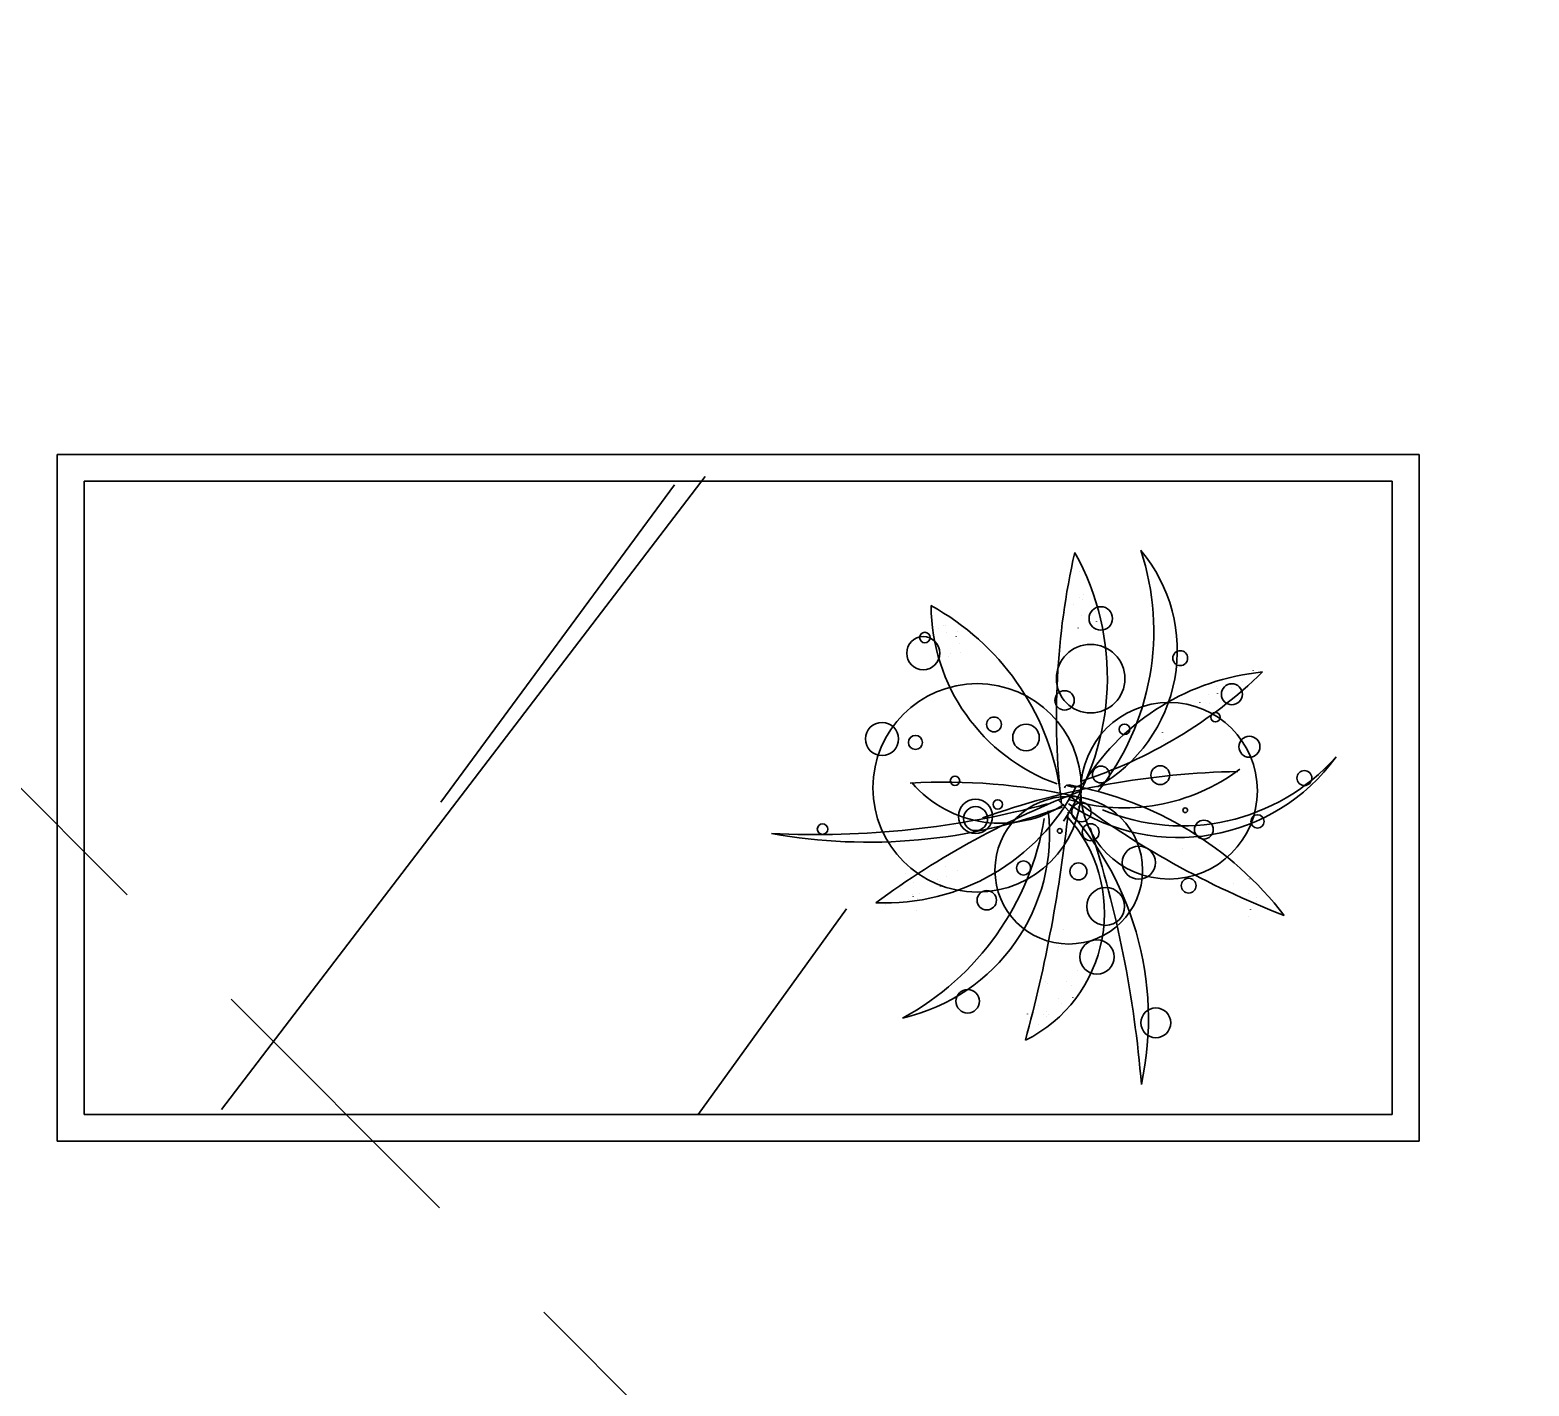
# Model space of a CAD drawing. Header units: millimetres. Extents: x -234375 to -184638, y -91483 to -70216.
# Drawn here: x -191841 to -190764, y -85280 to -84307 of the extents above; entities that cross this region are included whole.
import ezdxf

# ---------------------------------------------------------------- set-up
doc = ezdxf.new("R2010")
doc.units = ezdxf.units.MM
doc.header["$MEASUREMENT"] = 0
doc.linetypes.add('Hidden', pattern=[317.5, 211.666667, -105.833333])
for name, color, linetype, lineweight in [('New_0_Pen_No__7', 7, 'Continuous', 35), ('New_Drawing & Figure_Pen_No__7', 7, 'Continuous', 35), ('New_Shell - Roof_Pen_No__1', 7, 'Continuous', 13)]:
    doc.layers.add(name, color=color, linetype=linetype, lineweight=lineweight)
doc.layers.add('New_0_Pen_No__8', color=14, linetype='Continuous', lineweight=35, true_color=0xa80f02)
doc.layers.add('New_Drawing & Figure_Pen_No__8', color=14, linetype='Continuous', lineweight=35, true_color=0xa80f02)
doc.layers.add('New_Shell - Roof', color=7, linetype='Continuous')

# ---------------------------------------------------------------- blocks, each defined once
blk = doc.blocks.new('Roof_1', base_point=(-201339, -70721))
at = {"layer": 'New_Shell - Roof_Pen_No__1', "color": 7, "linetype": 'Hidden', "lineweight": 13, "flags": 128}
blk.add_lwpolyline([(-186609.9, -90094), (-192594.7, -84103)], dxfattribs=at)

msp = doc.modelspace()

# ---------------------------------------------------------------- linework, layer by layer
at = {"layer": 'New_0_Pen_No__7', "color": 7, "linetype": 'Continuous', "lineweight": 35}
for p, q in [((-190843.2, -84611.6), (-191821, -84611.6)), ((-191821, -84611.6), (-191821, -85104.5)), ((-190843.2, -85104.5), (-190843.2, -84611.6)), ((-191821, -85104.5), (-190843.2, -85104.5))]:
    msp.add_line(p, q, dxfattribs=at)
at = {"layer": 'New_0_Pen_No__8', "color": 14, "linetype": 'Continuous', "lineweight": 35, "true_color": 0xa80f02}
for p, q in [((-190843.2, -84611.6), (-191821, -84611.6)), ((-190843.2, -84611.6), (-191821, -84611.6)), ((-190843.2, -84611.6), (-191821, -84611.6)), ((-190843.2, -84611.6), (-191821, -84611.6)), ((-190843.2, -84611.6), (-191821, -84611.6)), ((-191821, -84611.6), (-191821, -85104.5)), ((-191821, -84611.6), (-191821, -85104.5)), ((-191821, -84611.6), (-191821, -85104.5)), ((-191821, -84611.6), (-191821, -85104.5)), ((-191821, -84611.6), (-191821, -85104.5)), ((-190843.2, -85104.5), (-190843.2, -84611.6)), ((-190843.2, -85104.5), (-190843.2, -84611.6)), ((-190843.2, -85104.5), (-190843.2, -84611.6)), ((-190843.2, -85104.5), (-190843.2, -84611.6)), ((-190843.2, -85104.5), (-190843.2, -84611.6)), ((-190862.4, -84630.8), (-191801.7, -84630.8)), ((-190862.4, -84630.8), (-191801.7, -84630.8)), ((-190862.4, -84630.8), (-191801.7, -84630.8)), ((-191801.7, -84630.8), (-191801.7, -85085.3)), ((-191801.7, -84630.8), (-191801.7, -85085.3)), ((-191801.7, -84630.8), (-191801.7, -85085.3)), ((-191703, -85081.8), (-191355.8, -84627.5)), ((-191703, -85081.8), (-191355.8, -84627.5)), ((-191703, -85081.8), (-191355.8, -84627.5)), ((-190862.4, -85085.3), (-190862.4, -84630.8)), ((-190862.4, -85085.3), (-190862.4, -84630.8)), ((-190862.4, -85085.3), (-190862.4, -84630.8)), ((-191545.6, -84861.2), (-191377.9, -84633.3)), ((-191545.6, -84861.2), (-191377.9, -84633.3)), ((-191545.6, -84861.2), (-191377.9, -84633.3)), ((-191087.3, -84695.3), (-191087.3, -84695.3)), ((-191087.3, -84695.3), (-191087.3, -84695.3)), ((-191087.3, -84695.3), (-191087.3, -84695.3)), ((-191087, -84714), (-191087, -84713.9)), ((-191087, -84714), (-191087, -84713.9)), ((-191087, -84714), (-191087, -84713.9)), ((-191085.1, -84715.5), (-191085.1, -84715.4)), ((-191085.1, -84715.5), (-191085.1, -84715.4)), ((-191085.1, -84715.5), (-191085.1, -84715.4)), ((-191083.8, -84711.9), (-191083.8, -84711.9)), ((-191083.8, -84711.9), (-191083.8, -84711.9)), ((-191083.8, -84711.9), (-191083.8, -84711.9)), ((-191097.6, -84725.3), (-191097.6, -84725.3)), ((-191097.6, -84725.3), (-191097.6, -84725.3)), ((-191097.6, -84725.3), (-191097.6, -84725.3)), ((-191091.4, -84719.6), (-191091.4, -84719.5)), ((-191091.4, -84719.6), (-191091.4, -84719.5)), ((-191091.4, -84719.6), (-191091.4, -84719.5)), ((-191085.5, -84727.4), (-191085.5, -84727.4)), ((-191085.5, -84727.4), (-191085.5, -84727.4)), ((-191085.5, -84727.4), (-191085.5, -84727.4)), ((-191075.6, -84724.6), (-191075.6, -84724.6)), ((-191075.6, -84724.6), (-191075.6, -84724.6)), ((-191075.6, -84724.6), (-191075.6, -84724.6)), ((-191188.1, -84736.7), (-191188.1, -84736.7)), ((-191188.1, -84736.7), (-191188.1, -84736.7)), ((-191188.1, -84736.7), (-191188.1, -84736.7)), ((-191184.9, -84734.7), (-191184.9, -84734.6)), ((-191184.9, -84734.7), (-191184.9, -84734.6)), ((-191184.9, -84734.7), (-191184.9, -84734.6)), ((-191183.2, -84734.5), (-191183.2, -84734.5)), ((-191183.2, -84734.5), (-191183.2, -84734.5)), ((-191183.2, -84734.5), (-191183.2, -84734.5)), ((-191182.7, -84739.6), (-191182.7, -84739.5)), ((-191182.7, -84739.6), (-191182.7, -84739.5)), ((-191182.7, -84739.6), (-191182.7, -84739.5)), ((-191174.3, -84738.6), (-191174.3, -84738.6)), ((-191174.3, -84738.6), (-191174.3, -84738.6)), ((-191174.3, -84738.6), (-191174.3, -84738.6)), ((-191088, -84736.2), (-191088, -84736.1)), ((-191088, -84736.2), (-191088, -84736.1)), ((-191088, -84736.2), (-191088, -84736.1)), ((-191074.9, -84731.4), (-191074.9, -84731.3)), ((-191074.9, -84731.4), (-191074.9, -84731.3)), ((-191074.9, -84731.4), (-191074.9, -84731.3)), ((-191175.6, -84742.2), (-191175.6, -84742.1)), ((-191175.6, -84742.2), (-191175.6, -84742.1)), ((-191175.6, -84742.2), (-191175.6, -84742.1)), ((-191173.4, -84747), (-191173.4, -84747)), ((-191173.4, -84747), (-191173.4, -84747)), ((-191173.4, -84747), (-191173.4, -84747)), ((-191180.9, -84756.3), (-191180.9, -84756.3)), ((-191180.9, -84756.3), (-191180.9, -84756.3)), ((-191180.9, -84756.3), (-191180.9, -84756.3)), ((-191179.4, -84754.5), (-191179.4, -84754.4)), ((-191179.4, -84754.5), (-191179.4, -84754.4)), ((-191179.4, -84754.5), (-191179.4, -84754.4)), ((-191172.7, -84753.7), (-191172.7, -84753.7)), ((-191172.7, -84753.7), (-191172.7, -84753.7)), ((-191172.7, -84753.7), (-191172.7, -84753.7)), ((-191144.7, -84760.9), (-191144.7, -84760.9)), ((-191144.7, -84760.9), (-191144.7, -84760.9)), ((-191144.7, -84760.9), (-191144.7, -84760.9)), ((-191094.2, -84757.2), (-191094.2, -84757.1)), ((-191094.2, -84757.2), (-191094.2, -84757.1)), ((-191094.2, -84757.2), (-191094.2, -84757.1)), ((-190962.4, -84766.8), (-190962.4, -84766.7)), ((-190962.4, -84766.8), (-190962.4, -84766.7)), ((-190962.4, -84766.8), (-190962.4, -84766.7)), ((-191138.1, -84775.5), (-191138.1, -84775.4)), ((-191138.1, -84775.5), (-191138.1, -84775.4)), ((-191138.1, -84775.5), (-191138.1, -84775.4)), ((-190988.4, -84778), (-190988.4, -84778)), ((-190988.4, -84778), (-190988.4, -84778)), ((-190988.4, -84778), (-190988.4, -84778)), ((-190988.2, -84779.7), (-190988.2, -84779.7)), ((-190988.2, -84779.7), (-190988.2, -84779.7)), ((-190988.2, -84779.7), (-190988.2, -84779.7)), ((-190987.8, -84783.1), (-190987.8, -84783)), ((-190987.8, -84783.1), (-190987.8, -84783)), ((-190987.8, -84783.1), (-190987.8, -84783)), ((-190978.3, -84777), (-190978.3, -84776.9)), ((-190978.3, -84777), (-190978.3, -84776.9)), ((-190978.3, -84777), (-190978.3, -84776.9)), ((-190978.1, -84778.6), (-190978.1, -84778.6)), ((-190978.1, -84778.6), (-190978.1, -84778.6)), ((-190978.1, -84778.6), (-190978.1, -84778.6)), ((-190970.1, -84774.4), (-190970.1, -84774.3)), ((-190970.1, -84774.4), (-190970.1, -84774.3)), ((-190970.1, -84774.4), (-190970.1, -84774.3)), ((-191000.7, -84789.6), (-191000.7, -84789.5)), ((-191000.7, -84789.6), (-191000.7, -84789.5)), ((-191000.7, -84789.6), (-191000.7, -84789.5)), ((-190994.5, -84783.8), (-190994.5, -84783.8)), ((-190994.5, -84783.8), (-190994.5, -84783.8)), ((-190994.5, -84783.8), (-190994.5, -84783.8)), ((-190993.8, -84790.5), (-190993.8, -84790.5)), ((-190993.8, -84790.5), (-190993.8, -84790.5)), ((-190993.8, -84790.5), (-190993.8, -84790.5)), ((-191031.2, -84806.4), (-191031.2, -84806.4)), ((-191031.2, -84806.4), (-191031.2, -84806.4)), ((-191031.2, -84806.4), (-191031.2, -84806.4)), ((-191027.3, -84811.1), (-191027.3, -84811)), ((-191027.3, -84811.1), (-191027.3, -84811)), ((-191027.3, -84811.1), (-191027.3, -84811)), ((-191026.7, -84816.1), (-191026.7, -84816.1)), ((-191026.7, -84816.1), (-191026.7, -84816.1)), ((-191026.7, -84816.1), (-191026.7, -84816.1)), ((-191053.6, -84834.3), (-191053.6, -84834.2)), ((-191053.6, -84834.3), (-191053.6, -84834.2)), ((-191053.6, -84834.3), (-191053.6, -84834.2)), ((-190960.1, -84866.7), (-190960.1, -84866.6)), ((-190960.1, -84866.7), (-190960.1, -84866.6)), ((-190960.1, -84866.7), (-190960.1, -84866.6)), ((-191157.1, -84882.7), (-191157.1, -84882.7)), ((-191157.1, -84882.7), (-191157.1, -84882.7)), ((-191157.1, -84882.7), (-191157.1, -84882.7)), ((-191013.2, -84894.4), (-191013.2, -84894.4)), ((-191013.2, -84894.4), (-191013.2, -84894.4)), ((-191013.2, -84894.4), (-191013.2, -84894.4)), ((-190986.3, -84891.5), (-190986.3, -84891.5)), ((-190986.3, -84891.5), (-190986.3, -84891.5)), ((-190986.3, -84891.5), (-190986.3, -84891.5)), ((-191211.7, -84912.4), (-191211.7, -84912.3)), ((-191211.7, -84912.4), (-191211.7, -84912.3)), ((-191211.7, -84912.4), (-191211.7, -84912.3)), ((-191183.3, -84907.6), (-191183.3, -84907.6)), ((-191183.3, -84907.6), (-191183.3, -84907.6)), ((-191183.3, -84907.6), (-191183.3, -84907.6)), ((-191174.6, -84910.1), (-191174.6, -84910)), ((-191174.6, -84910.1), (-191174.6, -84910)), ((-191174.6, -84910.1), (-191174.6, -84910)), ((-191215.6, -84923), (-191215.6, -84922.9)), ((-191215.6, -84923), (-191215.6, -84922.9)), ((-191215.6, -84923), (-191215.6, -84922.9)), ((-191205.9, -84918.5), (-191205.9, -84918.5)), ((-191205.9, -84918.5), (-191205.9, -84918.5)), ((-191205.9, -84918.5), (-191205.9, -84918.5)), ((-191189.1, -84916.7), (-191189.1, -84916.7)), ((-191189.1, -84916.7), (-191189.1, -84916.7)), ((-191189.1, -84916.7), (-191189.1, -84916.7)), ((-191187.3, -84918.2), (-191187.3, -84918.2)), ((-191187.3, -84918.2), (-191187.3, -84918.2)), ((-191187.3, -84918.2), (-191187.3, -84918.2)), ((-191186.9, -84921.6), (-191186.9, -84921.5)), ((-191186.9, -84921.6), (-191186.9, -84921.5)), ((-191186.9, -84921.6), (-191186.9, -84921.5)), ((-191182.6, -84914.3), (-191182.6, -84914.3)), ((-191182.6, -84914.3), (-191182.6, -84914.3)), ((-191182.6, -84914.3), (-191182.6, -84914.3)), ((-190976.6, -84919.3), (-190976.6, -84919.3)), ((-190976.6, -84919.3), (-190976.6, -84919.3)), ((-190976.6, -84919.3), (-190976.6, -84919.3)), ((-190965, -84916.4), (-190965, -84916.3)), ((-190965, -84916.4), (-190965, -84916.3)), ((-190965, -84916.4), (-190965, -84916.3)), ((-191212.9, -84932.9), (-191212.9, -84932.8)), ((-191212.9, -84932.9), (-191212.9, -84932.8)), ((-191212.9, -84932.9), (-191212.9, -84932.8)), ((-191209.7, -84930.8), (-191209.7, -84930.8)), ((-191209.7, -84930.8), (-191209.7, -84930.8)), ((-191209.7, -84930.8), (-191209.7, -84930.8)), ((-191206.7, -84927.1), (-191206.7, -84927.1)), ((-191206.7, -84927.1), (-191206.7, -84927.1)), ((-191206.7, -84927.1), (-191206.7, -84927.1)), ((-191206.5, -84928.8), (-191206.5, -84928.7)), ((-191206.5, -84928.8), (-191206.5, -84928.7)), ((-191206.5, -84928.8), (-191206.5, -84928.7)), ((-191203, -84930.1), (-191203, -84930.1)), ((-191203, -84930.1), (-191203, -84930.1)), ((-191203, -84930.1), (-191203, -84930.1)), ((-191201.6, -84926.6), (-191201.6, -84926.5)), ((-191201.6, -84926.6), (-191201.6, -84926.5)), ((-191201.6, -84926.6), (-191201.6, -84926.5)), ((-191162, -84932.5), (-191162, -84932.4)), ((-191162, -84932.5), (-191162, -84932.4)), ((-191162, -84932.5), (-191162, -84932.4)), ((-190965.6, -84926.6), (-190965.6, -84926.6)), ((-190965.6, -84926.6), (-190965.6, -84926.6)), ((-190965.6, -84926.6), (-190965.6, -84926.6)), ((-190960.2, -84929.4), (-190960.2, -84929.4)), ((-190960.2, -84929.4), (-190960.2, -84929.4)), ((-190960.2, -84929.4), (-190960.2, -84929.4)), ((-190959.8, -84932.8), (-190959.8, -84932.7)), ((-190959.8, -84932.8), (-190959.8, -84932.7)), ((-190959.8, -84932.8), (-190959.8, -84932.7)), ((-191360.8, -85085.3), (-191254.3, -84937.7)), ((-191360.8, -85085.3), (-191254.3, -84937.7)), ((-191360.8, -85085.3), (-191254.3, -84937.7)), ((-191226.3, -84934.3), (-191226.3, -84934.3)), ((-191226.3, -84934.3), (-191226.3, -84934.3)), ((-191226.3, -84934.3), (-191226.3, -84934.3)), ((-191203.7, -84938.7), (-191203.7, -84938.6)), ((-191203.7, -84938.7), (-191203.7, -84938.6)), ((-191203.7, -84938.7), (-191203.7, -84938.6)), ((-190965.5, -84943.6), (-190965.5, -84943.5)), ((-190965.5, -84943.6), (-190965.5, -84943.5)), ((-190965.5, -84943.6), (-190965.5, -84943.5)), ((-190964.3, -84938.4), (-190964.3, -84938.3)), ((-190964.3, -84938.4), (-190964.3, -84938.3)), ((-190964.3, -84938.4), (-190964.3, -84938.3)), ((-190954.2, -84937.3), (-190954.2, -84937.2)), ((-190954.2, -84937.3), (-190954.2, -84937.2)), ((-190954.2, -84937.3), (-190954.2, -84937.2)), ((-190949, -84938.4), (-190949, -84938.4)), ((-190949, -84938.4), (-190949, -84938.4)), ((-190949, -84938.4), (-190949, -84938.4)), ((-191098.6, -84952.8), (-191098.6, -84952.8)), ((-191098.6, -84952.8), (-191098.6, -84952.8)), ((-191098.6, -84952.8), (-191098.6, -84952.8)), ((-191102.4, -84965.1), (-191102.4, -84965.1)), ((-191102.4, -84965.1), (-191102.4, -84965.1)), ((-191102.4, -84965.1), (-191102.4, -84965.1)), ((-191077.2, -84962.4), (-191077.2, -84962.3)), ((-191077.2, -84962.4), (-191077.2, -84962.3)), ((-191077.2, -84962.4), (-191077.2, -84962.3)), ((-191088.7, -84982.3), (-191088.7, -84982.2)), ((-191088.7, -84982.3), (-191088.7, -84982.2)), ((-191088.7, -84982.3), (-191088.7, -84982.2)), ((-191079.9, -84984.7), (-191079.9, -84984.7)), ((-191079.9, -84984.7), (-191079.9, -84984.7)), ((-191079.9, -84984.7), (-191079.9, -84984.7)), ((-191111.6, -84989.9), (-191111.6, -84989.8)), ((-191111.6, -84989.9), (-191111.6, -84989.8)), ((-191111.6, -84989.9), (-191111.6, -84989.8)), ((-191109.8, -84991.4), (-191109.8, -84991.3)), ((-191109.8, -84991.4), (-191109.8, -84991.3)), ((-191109.8, -84991.4), (-191109.8, -84991.3)), ((-191096.3, -84989.9), (-191096.3, -84989.9)), ((-191096.3, -84989.9), (-191096.3, -84989.9)), ((-191096.3, -84989.9), (-191096.3, -84989.9)), ((-191092.6, -84992.9), (-191092.6, -84992.9)), ((-191092.6, -84992.9), (-191092.6, -84992.9)), ((-191092.6, -84992.9), (-191092.6, -84992.9)), ((-191116.5, -85007.4), (-191116.5, -85007.3)), ((-191116.5, -85007.4), (-191116.5, -85007.3)), ((-191116.5, -85007.4), (-191116.5, -85007.3)), ((-191101.8, -85002.4), (-191101.8, -85002.3)), ((-191101.8, -85002.4), (-191101.8, -85002.3)), ((-191101.8, -85002.4), (-191101.8, -85002.3)), ((-191099.7, -85005.5), (-191099.7, -85005.5)), ((-191099.7, -85005.5), (-191099.7, -85005.5)), ((-191099.7, -85005.5), (-191099.7, -85005.5)), ((-191091.7, -85001.3), (-191091.7, -85001.2)), ((-191091.7, -85001.3), (-191091.7, -85001.2)), ((-191091.7, -85001.3), (-191091.7, -85001.2)), ((-191124.4, -85013.3), (-191124.4, -85013.2)), ((-191124.4, -85013.3), (-191124.4, -85013.2)), ((-191124.4, -85013.3), (-191124.4, -85013.2)), ((-191112.5, -85013.7), (-191112.5, -85013.7)), ((-191112.5, -85013.7), (-191112.5, -85013.7)), ((-191112.5, -85013.7), (-191112.5, -85013.7)), ((-191111, -85011.8), (-191111, -85011.8)), ((-191111, -85011.8), (-191111, -85011.8)), ((-191111, -85011.8), (-191111, -85011.8)), ((-191110.6, -85015.2), (-191110.6, -85015.2)), ((-191110.6, -85015.2), (-191110.6, -85015.2)), ((-191110.6, -85015.2), (-191110.6, -85015.2)), ((-191109.1, -85013.3), (-191109.1, -85013.3)), ((-191109.1, -85013.3), (-191109.1, -85013.3)), ((-191109.1, -85013.3), (-191109.1, -85013.3)), ((-191116.8, -85021), (-191116.8, -85020.9)), ((-191116.8, -85021), (-191116.8, -85020.9)), ((-191116.8, -85021), (-191116.8, -85020.9)), ((-191801.7, -85085.3), (-190862.4, -85085.3)), ((-191801.7, -85085.3), (-190862.4, -85085.3)), ((-191801.7, -85085.3), (-190862.4, -85085.3)), ((-191821, -85104.5), (-190843.2, -85104.5)), ((-191821, -85104.5), (-190843.2, -85104.5)), ((-191821, -85104.5), (-190843.2, -85104.5)), ((-191821, -85104.5), (-190843.2, -85104.5))]:
    msp.add_line(p, q, dxfattribs=at)
for centre, radius in [((-191071.7, -84729.3), 8.44), ((-191071.7, -84729.3), 8.44), ((-191071.7, -84729.3), 8.44), ((-191198, -84743), 3.77), ((-191198, -84743), 3.77), ((-191198, -84743), 3.77), ((-191199.2, -84754.2), 11.9), ((-191199.2, -84754.2), 11.9), ((-191199.2, -84754.2), 11.9), ((-191079, -84772.5), 24.6), ((-191079, -84772.5), 24.6), ((-191079, -84772.5), 24.6), ((-191014.7, -84757.8), 5.34), ((-191014.7, -84757.8), 5.34), ((-191014.7, -84757.8), 5.34), ((-191160.5, -84850.9), 74.8), ((-191160.5, -84850.9), 74.8), ((-191160.5, -84850.9), 74.8), ((-191097.7, -84788.1), 6.96), ((-191097.7, -84788.1), 6.96), ((-191097.7, -84788.1), 6.96), ((-190977.6, -84783.7), 7.55), ((-190977.6, -84783.7), 7.55), ((-190977.6, -84783.7), 7.55), ((-191022.7, -84853), 63.4), ((-191022.7, -84853), 63.4), ((-191022.7, -84853), 63.4), ((-191228.8, -84815.8), 11.9), ((-191228.8, -84815.8), 11.9), ((-191228.8, -84815.8), 11.9), ((-191148.4, -84805.4), 5.34), ((-191148.4, -84805.4), 5.34), ((-191148.4, -84805.4), 5.34), ((-190989.4, -84800.2), 3.37), ((-190989.4, -84800.2), 3.37), ((-190989.4, -84800.2), 3.37), ((-191204.8, -84818.3), 5.06), ((-191204.8, -84818.3), 5.06), ((-191204.8, -84818.3), 5.06), ((-191125.4, -84814.8), 9.55), ((-191125.4, -84814.8), 9.55), ((-191125.4, -84814.8), 9.55), ((-191054.7, -84808.9), 3.78), ((-191054.7, -84808.9), 3.78), ((-191054.7, -84808.9), 3.78), ((-190965, -84821.4), 7.55), ((-190965, -84821.4), 7.55), ((-190965, -84821.4), 7.55), ((-191071.6, -84841.3), 6.08), ((-191071.6, -84841.3), 6.08), ((-191071.6, -84841.3), 6.08), ((-191029, -84841.8), 6.75), ((-191029, -84841.8), 6.75), ((-191029, -84841.8), 6.75), ((-191176.4, -84845.8), 3.37), ((-191176.4, -84845.8), 3.37), ((-191176.4, -84845.8), 3.37), ((-190925.5, -84843.9), 5.34), ((-190925.5, -84843.9), 5.34), ((-190925.5, -84843.9), 5.34), ((-191094.7, -84910), 53), ((-191094.7, -84910), 53), ((-191094.7, -84910), 53), ((-191161.7, -84871.4), 12.3), ((-191161.7, -84871.4), 12.3), ((-191161.7, -84871.4), 12.3), ((-191161.6, -84873), 8.6), ((-191161.6, -84873), 8.6), ((-191161.6, -84873), 8.6), ((-191145.7, -84862.8), 3.37), ((-191145.7, -84862.8), 3.37), ((-191145.7, -84862.8), 3.37), ((-191085.6, -84868.3), 6.96), ((-191085.6, -84868.3), 6.96), ((-191085.6, -84868.3), 6.96), ((-191011.1, -84867), 1.69), ((-191011.1, -84867), 1.69), ((-191011.1, -84867), 1.69), ((-191271.5, -84880.5), 3.77), ((-191271.5, -84880.5), 3.77), ((-191271.5, -84880.5), 3.77), ((-191101.2, -84881.8), 1.69), ((-191101.2, -84881.8), 1.69), ((-191101.2, -84881.8), 1.69), ((-191079, -84882.8), 6.08), ((-191079, -84882.8), 6.08), ((-191079, -84882.8), 6.08), ((-190997.7, -84880.9), 6.75), ((-190997.7, -84880.9), 6.75), ((-190997.7, -84880.9), 6.75), ((-190959.2, -84875), 4.77), ((-190959.2, -84875), 4.77), ((-190959.2, -84875), 4.77), ((-191044.4, -84904.6), 11.9), ((-191044.4, -84904.6), 11.9), ((-191044.4, -84904.6), 11.9), ((-191127.2, -84908.4), 5.06), ((-191127.2, -84908.4), 5.06), ((-191127.2, -84908.4), 5.06), ((-191087.8, -84910.9), 6.08), ((-191087.8, -84910.9), 6.08), ((-191087.8, -84910.9), 6.08), ((-191068.2, -84936), 13.6), ((-191068.2, -84936), 13.6), ((-191068.2, -84936), 13.6), ((-191008.6, -84921.1), 5.34), ((-191008.6, -84921.1), 5.34), ((-191008.6, -84921.1), 5.34), ((-191153.6, -84931.6), 6.96), ((-191153.6, -84931.6), 6.96), ((-191153.6, -84931.6), 6.96), ((-191074.5, -84972.3), 12.3), ((-191074.5, -84972.3), 12.3), ((-191074.5, -84972.3), 12.3), ((-191167.3, -85004.1), 8.44), ((-191167.3, -85004.1), 8.44), ((-191167.3, -85004.1), 8.44), ((-191032.2, -85019.6), 10.7), ((-191032.2, -85019.6), 10.7), ((-191032.2, -85019.6), 10.7)]:
    msp.add_circle(centre, radius, dxfattribs=at)
for centre, radius, start, end in [((-190568.8, -84799.9), 534.8, 167.2698, 186.772), ((-190568.8, -84799.9), 534.8, 167.2698, 186.772), ((-190568.8, -84799.9), 534.8, 167.2698, 186.772), ((-191250.6, -84771.8), 183.6, 325.9032, 29.2509), ((-191250.6, -84771.8), 183.6, 325.9032, 29.2509), ((-191250.6, -84771.8), 183.6, 325.9032, 29.2509), ((-191128.9, -84752.4), 112.1, 299.3335, 39.9524), ((-191128.9, -84752.4), 112.1, 299.3335, 39.9524), ((-191128.9, -84752.4), 112.1, 299.3335, 39.9524), ((-191219.5, -84738.3), 185.8, 321.7387, 18.1721), ((-191219.5, -84738.3), 185.8, 321.7387, 18.1721), ((-191219.5, -84738.3), 185.8, 321.7387, 18.1721), ((-191056.7, -84719.3), 136.9, 180.308, 250.1949), ((-191281.4, -84880.2), 182.6, 9.103, 61.2809), ((-191056.7, -84719.3), 136.9, 180.308, 250.1949), ((-191281.4, -84880.2), 182.6, 9.103, 61.2809), ((-191056.7, -84719.3), 136.9, 180.308, 250.1949), ((-191281.4, -84880.2), 182.6, 9.103, 61.2809), ((-191189.5, -84526.3), 336.2, 287.8698, 314.1032), ((-191189.5, -84526.3), 336.2, 287.8698, 314.1032), ((-191189.5, -84526.3), 336.2, 287.8698, 314.1032), ((-190938.7, -84938.1), 171.2, 95.6336, 147.427), ((-190938.7, -84938.1), 171.2, 95.6336, 147.427), ((-190938.7, -84938.1), 171.2, 95.6336, 147.427), ((-191016.2, -84746.5), 140.1, 235.8676, 324.1297), ((-191016.2, -84746.5), 140.1, 235.8676, 324.1297), ((-191016.2, -84746.5), 140.1, 235.8676, 324.1297), ((-191013.1, -84730.5), 147.7, 247.1172, 318.2267), ((-191013.1, -84730.5), 147.7, 247.1172, 318.2267), ((-191013.1, -84730.5), 147.7, 247.1172, 318.2267), ((-191183.2, -85279.6), 432.8, 77.6047, 93.3484), ((-191183.2, -85279.6), 432.8, 77.6047, 93.3484), ((-191183.2, -85279.6), 432.8, 77.6047, 93.3484), ((-191143.8, -84792.2), 84.1, 220.807, 302.921), ((-191143.8, -84792.2), 84.1, 220.807, 302.921), ((-191143.8, -84792.2), 84.1, 220.807, 302.921), ((-190964, -85411.5), 572.4, 90.9335, 109.6573), ((-190964, -85411.5), 572.4, 90.9335, 109.6573), ((-190964, -85411.5), 572.4, 90.9335, 109.6573), ((-191091.3, -84840.3), 10, 240.4351, 326.0822), ((-191091.3, -84840.3), 10, 240.4351, 326.0822), ((-191091.3, -84840.3), 10, 240.4351, 326.0822), ((-191054.8, -84727.3), 137.9, 252.9901, 307.0127), ((-191054.8, -84727.3), 137.9, 252.9901, 307.0127), ((-191054.8, -84727.3), 137.9, 252.9901, 307.0127), ((-191226.5, -84779), 154.5, 267.5292, 332.6423), ((-191226.5, -84779), 154.5, 267.5292, 332.6423), ((-191226.5, -84779), 154.5, 267.5292, 332.6423), ((-190865.4, -85433.1), 620.5, 110.7837, 126.3498), ((-190865.4, -85433.1), 620.5, 110.7837, 126.3498), ((-190865.4, -85433.1), 620.5, 110.7837, 126.3498), ((-191095, -84851.6), 2.77, 79.7857, 165.5886), ((-191095, -84851.6), 2.77, 79.7857, 165.5886), ((-191095, -84851.6), 2.77, 79.7857, 165.5886), ((-191139.1, -85096.5), 251.7, 37.7214, 79.7857), ((-191139.1, -85096.5), 251.7, 37.7214, 79.7857), ((-191139.1, -85096.5), 251.7, 37.7214, 79.7857), ((-190706.1, -84340.7), 645.7, 233.1242, 248.7574), ((-190706.1, -84340.7), 645.7, 233.1242, 248.7574), ((-190706.1, -84340.7), 645.7, 233.1242, 248.7574), ((-191091.3, -84861.7), 4.96, 317.3087, 77.6047), ((-191091.3, -84861.7), 4.96, 317.3087, 77.6047), ((-191091.3, -84861.7), 4.96, 317.3087, 77.6047), ((-191276.4, -84247), 637.5, 267.148, 285.1295), ((-191276.4, -84247), 637.5, 267.148, 285.1295), ((-191276.4, -84247), 637.5, 267.148, 285.1295), ((-191238.4, -84495.5), 394.4, 259.8201, 290.6107), ((-191238.4, -84495.5), 394.4, 259.8201, 290.6107), ((-191238.4, -84495.5), 394.4, 259.8201, 290.6107), ((-191244, -84884), 135.5, 282.7637, 7.0005), ((-191244, -84884), 135.5, 282.7637, 7.0005), ((-191244, -84884), 135.5, 282.7637, 7.0005), ((-192141.7, -84756.9), 1052.5, 344.8429, 353.9233), ((-192141.7, -84756.9), 1052.5, 344.8429, 353.9233), ((-192141.7, -84756.9), 1052.5, 344.8429, 353.9233), ((-191260.2, -85016.5), 222.7, 347.7163, 44.6969), ((-191260.2, -85016.5), 222.7, 347.7163, 44.6969), ((-191260.2, -85016.5), 222.7, 347.7163, 44.6969), ((-191309.4, -84840.7), 199.7, 298.5092, 350.7339), ((-191309.4, -84840.7), 199.7, 298.5092, 350.7339), ((-191309.4, -84840.7), 199.7, 298.5092, 350.7339), ((-191171.5, -84940.5), 102.4, 296.5209, 42.6132), ((-191171.5, -84940.5), 102.4, 296.5209, 42.6132), ((-191171.5, -84940.5), 102.4, 296.5209, 42.6132), ((-191838.9, -85127), 798.8, 4.5308, 18.0499), ((-191838.9, -85127), 798.8, 4.5308, 18.0499), ((-191838.9, -85127), 798.8, 4.5308, 18.0499)]:
    msp.add_arc(centre, radius, start, end, dxfattribs=at)
at = {"layer": 'New_Drawing & Figure_Pen_No__7', "color": 7, "linetype": 'Continuous', "lineweight": 35}
for p, q in [((-190843.2, -84611.6), (-191821, -84611.6)), ((-191821, -84611.6), (-191821, -85104.5)), ((-190843.2, -85104.5), (-190843.2, -84611.6)), ((-191821, -85104.5), (-190843.2, -85104.5))]:
    msp.add_line(p, q, dxfattribs=at)
at = {"layer": 'New_Drawing & Figure_Pen_No__8', "color": 14, "linetype": 'Continuous', "lineweight": 35, "true_color": 0xa80f02}
for p, q in [((-190843.2, -84611.6), (-191821, -84611.6)), ((-190843.2, -84611.6), (-191821, -84611.6)), ((-190843.2, -84611.6), (-191821, -84611.6)), ((-190843.2, -84611.6), (-191821, -84611.6)), ((-190843.2, -84611.6), (-191821, -84611.6)), ((-191821, -84611.6), (-191821, -85104.5)), ((-191821, -84611.6), (-191821, -85104.5)), ((-191821, -84611.6), (-191821, -85104.5)), ((-191821, -84611.6), (-191821, -85104.5)), ((-191821, -84611.6), (-191821, -85104.5)), ((-190843.2, -85104.5), (-190843.2, -84611.6)), ((-190843.2, -85104.5), (-190843.2, -84611.6)), ((-190843.2, -85104.5), (-190843.2, -84611.6)), ((-190843.2, -85104.5), (-190843.2, -84611.6)), ((-190843.2, -85104.5), (-190843.2, -84611.6)), ((-190862.4, -84630.8), (-191801.7, -84630.8)), ((-190862.4, -84630.8), (-191801.7, -84630.8)), ((-190862.4, -84630.8), (-191801.7, -84630.8)), ((-191801.7, -84630.8), (-191801.7, -85085.3)), ((-191801.7, -84630.8), (-191801.7, -85085.3)), ((-191801.7, -84630.8), (-191801.7, -85085.3)), ((-191703, -85081.8), (-191355.8, -84627.5)), ((-191703, -85081.8), (-191355.8, -84627.5)), ((-191703, -85081.8), (-191355.8, -84627.5)), ((-190862.4, -85085.3), (-190862.4, -84630.8)), ((-190862.4, -85085.3), (-190862.4, -84630.8)), ((-190862.4, -85085.3), (-190862.4, -84630.8)), ((-191545.6, -84861.2), (-191377.9, -84633.3)), ((-191545.6, -84861.2), (-191377.9, -84633.3)), ((-191545.6, -84861.2), (-191377.9, -84633.3)), ((-191087.3, -84695.3), (-191087.3, -84695.3)), ((-191087.3, -84695.3), (-191087.3, -84695.3)), ((-191087.3, -84695.3), (-191087.3, -84695.3)), ((-191087, -84714), (-191087, -84713.9)), ((-191087, -84714), (-191087, -84713.9)), ((-191087, -84714), (-191087, -84713.9)), ((-191085.1, -84715.5), (-191085.1, -84715.4)), ((-191085.1, -84715.5), (-191085.1, -84715.4)), ((-191085.1, -84715.5), (-191085.1, -84715.4)), ((-191083.8, -84711.9), (-191083.8, -84711.9)), ((-191083.8, -84711.9), (-191083.8, -84711.9)), ((-191083.8, -84711.9), (-191083.8, -84711.9)), ((-191097.6, -84725.3), (-191097.6, -84725.3)), ((-191097.6, -84725.3), (-191097.6, -84725.3)), ((-191097.6, -84725.3), (-191097.6, -84725.3)), ((-191091.4, -84719.6), (-191091.4, -84719.5)), ((-191091.4, -84719.6), (-191091.4, -84719.5)), ((-191091.4, -84719.6), (-191091.4, -84719.5)), ((-191085.5, -84727.4), (-191085.5, -84727.4)), ((-191085.5, -84727.4), (-191085.5, -84727.4)), ((-191085.5, -84727.4), (-191085.5, -84727.4)), ((-191075.6, -84724.6), (-191075.6, -84724.6)), ((-191075.6, -84724.6), (-191075.6, -84724.6)), ((-191075.6, -84724.6), (-191075.6, -84724.6)), ((-191188.1, -84736.7), (-191188.1, -84736.7)), ((-191188.1, -84736.7), (-191188.1, -84736.7)), ((-191188.1, -84736.7), (-191188.1, -84736.7)), ((-191184.9, -84734.7), (-191184.9, -84734.6)), ((-191184.9, -84734.7), (-191184.9, -84734.6)), ((-191184.9, -84734.7), (-191184.9, -84734.6)), ((-191183.2, -84734.5), (-191183.2, -84734.5)), ((-191183.2, -84734.5), (-191183.2, -84734.5)), ((-191183.2, -84734.5), (-191183.2, -84734.5)), ((-191182.7, -84739.6), (-191182.7, -84739.5)), ((-191182.7, -84739.6), (-191182.7, -84739.5)), ((-191182.7, -84739.6), (-191182.7, -84739.5)), ((-191174.3, -84738.6), (-191174.3, -84738.6)), ((-191174.3, -84738.6), (-191174.3, -84738.6)), ((-191174.3, -84738.6), (-191174.3, -84738.6)), ((-191088, -84736.2), (-191088, -84736.1)), ((-191088, -84736.2), (-191088, -84736.1)), ((-191088, -84736.2), (-191088, -84736.1)), ((-191074.9, -84731.4), (-191074.9, -84731.3)), ((-191074.9, -84731.4), (-191074.9, -84731.3)), ((-191074.9, -84731.4), (-191074.9, -84731.3)), ((-191175.6, -84742.2), (-191175.6, -84742.1)), ((-191175.6, -84742.2), (-191175.6, -84742.1)), ((-191175.6, -84742.2), (-191175.6, -84742.1)), ((-191173.4, -84747), (-191173.4, -84747)), ((-191173.4, -84747), (-191173.4, -84747)), ((-191173.4, -84747), (-191173.4, -84747)), ((-191180.9, -84756.3), (-191180.9, -84756.3)), ((-191180.9, -84756.3), (-191180.9, -84756.3)), ((-191180.9, -84756.3), (-191180.9, -84756.3)), ((-191179.4, -84754.5), (-191179.4, -84754.4)), ((-191179.4, -84754.5), (-191179.4, -84754.4)), ((-191179.4, -84754.5), (-191179.4, -84754.4)), ((-191172.7, -84753.7), (-191172.7, -84753.7)), ((-191172.7, -84753.7), (-191172.7, -84753.7)), ((-191172.7, -84753.7), (-191172.7, -84753.7)), ((-191144.7, -84760.9), (-191144.7, -84760.9)), ((-191144.7, -84760.9), (-191144.7, -84760.9)), ((-191144.7, -84760.9), (-191144.7, -84760.9)), ((-191094.2, -84757.2), (-191094.2, -84757.1)), ((-191094.2, -84757.2), (-191094.2, -84757.1)), ((-191094.2, -84757.2), (-191094.2, -84757.1)), ((-190962.4, -84766.8), (-190962.4, -84766.7)), ((-190962.4, -84766.8), (-190962.4, -84766.7)), ((-190962.4, -84766.8), (-190962.4, -84766.7)), ((-191138.1, -84775.5), (-191138.1, -84775.4)), ((-191138.1, -84775.5), (-191138.1, -84775.4)), ((-191138.1, -84775.5), (-191138.1, -84775.4)), ((-190988.4, -84778), (-190988.4, -84778)), ((-190988.4, -84778), (-190988.4, -84778)), ((-190988.4, -84778), (-190988.4, -84778)), ((-190988.2, -84779.7), (-190988.2, -84779.7)), ((-190988.2, -84779.7), (-190988.2, -84779.7)), ((-190988.2, -84779.7), (-190988.2, -84779.7)), ((-190987.8, -84783.1), (-190987.8, -84783)), ((-190987.8, -84783.1), (-190987.8, -84783)), ((-190987.8, -84783.1), (-190987.8, -84783)), ((-190978.3, -84777), (-190978.3, -84776.9)), ((-190978.3, -84777), (-190978.3, -84776.9)), ((-190978.3, -84777), (-190978.3, -84776.9)), ((-190978.1, -84778.6), (-190978.1, -84778.6)), ((-190978.1, -84778.6), (-190978.1, -84778.6)), ((-190978.1, -84778.6), (-190978.1, -84778.6)), ((-190970.1, -84774.4), (-190970.1, -84774.3)), ((-190970.1, -84774.4), (-190970.1, -84774.3)), ((-190970.1, -84774.4), (-190970.1, -84774.3)), ((-191000.7, -84789.6), (-191000.7, -84789.5)), ((-191000.7, -84789.6), (-191000.7, -84789.5)), ((-191000.7, -84789.6), (-191000.7, -84789.5)), ((-190994.5, -84783.8), (-190994.5, -84783.8)), ((-190994.5, -84783.8), (-190994.5, -84783.8)), ((-190994.5, -84783.8), (-190994.5, -84783.8)), ((-190993.8, -84790.5), (-190993.8, -84790.5)), ((-190993.8, -84790.5), (-190993.8, -84790.5)), ((-190993.8, -84790.5), (-190993.8, -84790.5)), ((-191031.2, -84806.4), (-191031.2, -84806.4)), ((-191031.2, -84806.4), (-191031.2, -84806.4)), ((-191031.2, -84806.4), (-191031.2, -84806.4)), ((-191027.3, -84811.1), (-191027.3, -84811)), ((-191027.3, -84811.1), (-191027.3, -84811)), ((-191027.3, -84811.1), (-191027.3, -84811)), ((-191026.7, -84816.1), (-191026.7, -84816.1)), ((-191026.7, -84816.1), (-191026.7, -84816.1)), ((-191026.7, -84816.1), (-191026.7, -84816.1)), ((-191053.6, -84834.3), (-191053.6, -84834.2)), ((-191053.6, -84834.3), (-191053.6, -84834.2)), ((-191053.6, -84834.3), (-191053.6, -84834.2)), ((-190960.1, -84866.7), (-190960.1, -84866.6)), ((-190960.1, -84866.7), (-190960.1, -84866.6)), ((-190960.1, -84866.7), (-190960.1, -84866.6)), ((-191157.1, -84882.7), (-191157.1, -84882.7)), ((-191157.1, -84882.7), (-191157.1, -84882.7)), ((-191157.1, -84882.7), (-191157.1, -84882.7)), ((-191013.2, -84894.4), (-191013.2, -84894.4)), ((-191013.2, -84894.4), (-191013.2, -84894.4)), ((-191013.2, -84894.4), (-191013.2, -84894.4)), ((-190986.3, -84891.5), (-190986.3, -84891.5)), ((-190986.3, -84891.5), (-190986.3, -84891.5)), ((-190986.3, -84891.5), (-190986.3, -84891.5)), ((-191211.7, -84912.4), (-191211.7, -84912.3)), ((-191211.7, -84912.4), (-191211.7, -84912.3)), ((-191211.7, -84912.4), (-191211.7, -84912.3)), ((-191183.3, -84907.6), (-191183.3, -84907.6)), ((-191183.3, -84907.6), (-191183.3, -84907.6)), ((-191183.3, -84907.6), (-191183.3, -84907.6)), ((-191174.6, -84910.1), (-191174.6, -84910)), ((-191174.6, -84910.1), (-191174.6, -84910)), ((-191174.6, -84910.1), (-191174.6, -84910)), ((-191215.6, -84923), (-191215.6, -84922.9)), ((-191215.6, -84923), (-191215.6, -84922.9)), ((-191215.6, -84923), (-191215.6, -84922.9)), ((-191205.9, -84918.5), (-191205.9, -84918.5)), ((-191205.9, -84918.5), (-191205.9, -84918.5)), ((-191205.9, -84918.5), (-191205.9, -84918.5)), ((-191189.1, -84916.7), (-191189.1, -84916.7)), ((-191189.1, -84916.7), (-191189.1, -84916.7)), ((-191189.1, -84916.7), (-191189.1, -84916.7)), ((-191187.3, -84918.2), (-191187.3, -84918.2)), ((-191187.3, -84918.2), (-191187.3, -84918.2)), ((-191187.3, -84918.2), (-191187.3, -84918.2)), ((-191186.9, -84921.6), (-191186.9, -84921.5)), ((-191186.9, -84921.6), (-191186.9, -84921.5)), ((-191186.9, -84921.6), (-191186.9, -84921.5)), ((-191182.6, -84914.3), (-191182.6, -84914.3)), ((-191182.6, -84914.3), (-191182.6, -84914.3)), ((-191182.6, -84914.3), (-191182.6, -84914.3)), ((-190976.6, -84919.3), (-190976.6, -84919.3)), ((-190976.6, -84919.3), (-190976.6, -84919.3)), ((-190976.6, -84919.3), (-190976.6, -84919.3)), ((-190965, -84916.4), (-190965, -84916.3)), ((-190965, -84916.4), (-190965, -84916.3)), ((-190965, -84916.4), (-190965, -84916.3)), ((-191212.9, -84932.9), (-191212.9, -84932.8)), ((-191212.9, -84932.9), (-191212.9, -84932.8)), ((-191212.9, -84932.9), (-191212.9, -84932.8)), ((-191209.7, -84930.8), (-191209.7, -84930.8)), ((-191209.7, -84930.8), (-191209.7, -84930.8)), ((-191209.7, -84930.8), (-191209.7, -84930.8)), ((-191206.7, -84927.1), (-191206.7, -84927.1)), ((-191206.7, -84927.1), (-191206.7, -84927.1)), ((-191206.7, -84927.1), (-191206.7, -84927.1)), ((-191206.5, -84928.8), (-191206.5, -84928.7)), ((-191206.5, -84928.8), (-191206.5, -84928.7)), ((-191206.5, -84928.8), (-191206.5, -84928.7)), ((-191203, -84930.1), (-191203, -84930.1)), ((-191203, -84930.1), (-191203, -84930.1)), ((-191203, -84930.1), (-191203, -84930.1)), ((-191201.6, -84926.6), (-191201.6, -84926.5)), ((-191201.6, -84926.6), (-191201.6, -84926.5)), ((-191201.6, -84926.6), (-191201.6, -84926.5)), ((-191162, -84932.5), (-191162, -84932.4)), ((-191162, -84932.5), (-191162, -84932.4)), ((-191162, -84932.5), (-191162, -84932.4)), ((-190965.6, -84926.6), (-190965.6, -84926.6)), ((-190965.6, -84926.6), (-190965.6, -84926.6)), ((-190965.6, -84926.6), (-190965.6, -84926.6)), ((-190960.2, -84929.4), (-190960.2, -84929.4)), ((-190960.2, -84929.4), (-190960.2, -84929.4)), ((-190960.2, -84929.4), (-190960.2, -84929.4)), ((-190959.8, -84932.8), (-190959.8, -84932.7)), ((-190959.8, -84932.8), (-190959.8, -84932.7)), ((-190959.8, -84932.8), (-190959.8, -84932.7)), ((-191360.8, -85085.3), (-191254.3, -84937.7)), ((-191360.8, -85085.3), (-191254.3, -84937.7)), ((-191360.8, -85085.3), (-191254.3, -84937.7)), ((-191226.3, -84934.3), (-191226.3, -84934.3)), ((-191226.3, -84934.3), (-191226.3, -84934.3)), ((-191226.3, -84934.3), (-191226.3, -84934.3)), ((-191203.7, -84938.7), (-191203.7, -84938.6)), ((-191203.7, -84938.7), (-191203.7, -84938.6)), ((-191203.7, -84938.7), (-191203.7, -84938.6)), ((-190965.5, -84943.6), (-190965.5, -84943.5)), ((-190965.5, -84943.6), (-190965.5, -84943.5)), ((-190965.5, -84943.6), (-190965.5, -84943.5)), ((-190964.3, -84938.4), (-190964.3, -84938.3)), ((-190964.3, -84938.4), (-190964.3, -84938.3)), ((-190964.3, -84938.4), (-190964.3, -84938.3)), ((-190954.2, -84937.3), (-190954.2, -84937.2)), ((-190954.2, -84937.3), (-190954.2, -84937.2)), ((-190954.2, -84937.3), (-190954.2, -84937.2)), ((-190949, -84938.4), (-190949, -84938.4)), ((-190949, -84938.4), (-190949, -84938.4)), ((-190949, -84938.4), (-190949, -84938.4)), ((-191098.6, -84952.8), (-191098.6, -84952.8)), ((-191098.6, -84952.8), (-191098.6, -84952.8)), ((-191098.6, -84952.8), (-191098.6, -84952.8)), ((-191102.4, -84965.1), (-191102.4, -84965.1)), ((-191102.4, -84965.1), (-191102.4, -84965.1)), ((-191102.4, -84965.1), (-191102.4, -84965.1)), ((-191077.2, -84962.4), (-191077.2, -84962.3)), ((-191077.2, -84962.4), (-191077.2, -84962.3)), ((-191077.2, -84962.4), (-191077.2, -84962.3)), ((-191088.7, -84982.3), (-191088.7, -84982.2)), ((-191088.7, -84982.3), (-191088.7, -84982.2)), ((-191088.7, -84982.3), (-191088.7, -84982.2)), ((-191079.9, -84984.7), (-191079.9, -84984.7)), ((-191079.9, -84984.7), (-191079.9, -84984.7)), ((-191079.9, -84984.7), (-191079.9, -84984.7)), ((-191111.6, -84989.9), (-191111.6, -84989.8)), ((-191111.6, -84989.9), (-191111.6, -84989.8)), ((-191111.6, -84989.9), (-191111.6, -84989.8)), ((-191109.8, -84991.4), (-191109.8, -84991.3)), ((-191109.8, -84991.4), (-191109.8, -84991.3)), ((-191109.8, -84991.4), (-191109.8, -84991.3)), ((-191096.3, -84989.9), (-191096.3, -84989.9)), ((-191096.3, -84989.9), (-191096.3, -84989.9)), ((-191096.3, -84989.9), (-191096.3, -84989.9)), ((-191092.6, -84992.9), (-191092.6, -84992.9)), ((-191092.6, -84992.9), (-191092.6, -84992.9)), ((-191092.6, -84992.9), (-191092.6, -84992.9)), ((-191116.5, -85007.4), (-191116.5, -85007.3)), ((-191116.5, -85007.4), (-191116.5, -85007.3)), ((-191116.5, -85007.4), (-191116.5, -85007.3)), ((-191101.8, -85002.4), (-191101.8, -85002.3)), ((-191101.8, -85002.4), (-191101.8, -85002.3)), ((-191101.8, -85002.4), (-191101.8, -85002.3)), ((-191099.7, -85005.5), (-191099.7, -85005.5)), ((-191099.7, -85005.5), (-191099.7, -85005.5)), ((-191099.7, -85005.5), (-191099.7, -85005.5)), ((-191091.7, -85001.3), (-191091.7, -85001.2)), ((-191091.7, -85001.3), (-191091.7, -85001.2)), ((-191091.7, -85001.3), (-191091.7, -85001.2)), ((-191124.4, -85013.3), (-191124.4, -85013.2)), ((-191124.4, -85013.3), (-191124.4, -85013.2)), ((-191124.4, -85013.3), (-191124.4, -85013.2)), ((-191112.5, -85013.7), (-191112.5, -85013.7)), ((-191112.5, -85013.7), (-191112.5, -85013.7)), ((-191112.5, -85013.7), (-191112.5, -85013.7)), ((-191111, -85011.8), (-191111, -85011.8)), ((-191111, -85011.8), (-191111, -85011.8)), ((-191111, -85011.8), (-191111, -85011.8)), ((-191110.6, -85015.2), (-191110.6, -85015.2)), ((-191110.6, -85015.2), (-191110.6, -85015.2)), ((-191110.6, -85015.2), (-191110.6, -85015.2)), ((-191109.1, -85013.3), (-191109.1, -85013.3)), ((-191109.1, -85013.3), (-191109.1, -85013.3)), ((-191109.1, -85013.3), (-191109.1, -85013.3)), ((-191116.8, -85021), (-191116.8, -85020.9)), ((-191116.8, -85021), (-191116.8, -85020.9)), ((-191116.8, -85021), (-191116.8, -85020.9)), ((-191801.7, -85085.3), (-190862.4, -85085.3)), ((-191801.7, -85085.3), (-190862.4, -85085.3)), ((-191801.7, -85085.3), (-190862.4, -85085.3)), ((-191821, -85104.5), (-190843.2, -85104.5)), ((-191821, -85104.5), (-190843.2, -85104.5)), ((-191821, -85104.5), (-190843.2, -85104.5)), ((-191821, -85104.5), (-190843.2, -85104.5))]:
    msp.add_line(p, q, dxfattribs=at)
for centre, radius in [((-191071.7, -84729.3), 8.44), ((-191071.7, -84729.3), 8.44), ((-191071.7, -84729.3), 8.44), ((-191198, -84743), 3.77), ((-191198, -84743), 3.77), ((-191198, -84743), 3.77), ((-191199.2, -84754.2), 11.9), ((-191199.2, -84754.2), 11.9), ((-191199.2, -84754.2), 11.9), ((-191079, -84772.5), 24.6), ((-191079, -84772.5), 24.6), ((-191079, -84772.5), 24.6), ((-191014.7, -84757.8), 5.34), ((-191014.7, -84757.8), 5.34), ((-191014.7, -84757.8), 5.34), ((-191160.5, -84850.9), 74.8), ((-191160.5, -84850.9), 74.8), ((-191160.5, -84850.9), 74.8), ((-191097.7, -84788.1), 6.96), ((-191097.7, -84788.1), 6.96), ((-191097.7, -84788.1), 6.96), ((-190977.6, -84783.7), 7.55), ((-190977.6, -84783.7), 7.55), ((-190977.6, -84783.7), 7.55), ((-191022.7, -84853), 63.4), ((-191022.7, -84853), 63.4), ((-191022.7, -84853), 63.4), ((-191228.8, -84815.8), 11.9), ((-191228.8, -84815.8), 11.9), ((-191228.8, -84815.8), 11.9), ((-191148.4, -84805.4), 5.34), ((-191148.4, -84805.4), 5.34), ((-191148.4, -84805.4), 5.34), ((-190989.4, -84800.2), 3.37), ((-190989.4, -84800.2), 3.37), ((-190989.4, -84800.2), 3.37), ((-191204.8, -84818.3), 5.06), ((-191204.8, -84818.3), 5.06), ((-191204.8, -84818.3), 5.06), ((-191125.4, -84814.8), 9.55), ((-191125.4, -84814.8), 9.55), ((-191125.4, -84814.8), 9.55), ((-191054.7, -84808.9), 3.78), ((-191054.7, -84808.9), 3.78), ((-191054.7, -84808.9), 3.78), ((-190965, -84821.4), 7.55), ((-190965, -84821.4), 7.55), ((-190965, -84821.4), 7.55), ((-191071.6, -84841.3), 6.08), ((-191071.6, -84841.3), 6.08), ((-191071.6, -84841.3), 6.08), ((-191029, -84841.8), 6.75), ((-191029, -84841.8), 6.75), ((-191029, -84841.8), 6.75), ((-191176.4, -84845.8), 3.37), ((-191176.4, -84845.8), 3.37), ((-191176.4, -84845.8), 3.37), ((-190925.5, -84843.9), 5.34), ((-190925.5, -84843.9), 5.34), ((-190925.5, -84843.9), 5.34), ((-191094.7, -84910), 53), ((-191094.7, -84910), 53), ((-191094.7, -84910), 53), ((-191161.7, -84871.4), 12.3), ((-191161.7, -84871.4), 12.3), ((-191161.7, -84871.4), 12.3), ((-191161.6, -84873), 8.6), ((-191161.6, -84873), 8.6), ((-191161.6, -84873), 8.6), ((-191145.7, -84862.8), 3.37), ((-191145.7, -84862.8), 3.37), ((-191145.7, -84862.8), 3.37), ((-191085.6, -84868.3), 6.96), ((-191085.6, -84868.3), 6.96), ((-191085.6, -84868.3), 6.96), ((-191011.1, -84867), 1.69), ((-191011.1, -84867), 1.69), ((-191011.1, -84867), 1.69), ((-191271.5, -84880.5), 3.77), ((-191271.5, -84880.5), 3.77), ((-191271.5, -84880.5), 3.77), ((-191101.2, -84881.8), 1.69), ((-191101.2, -84881.8), 1.69), ((-191101.2, -84881.8), 1.69), ((-191079, -84882.8), 6.08), ((-191079, -84882.8), 6.08), ((-191079, -84882.8), 6.08), ((-190997.7, -84880.9), 6.75), ((-190997.7, -84880.9), 6.75), ((-190997.7, -84880.9), 6.75), ((-190959.2, -84875), 4.77), ((-190959.2, -84875), 4.77), ((-190959.2, -84875), 4.77), ((-191044.4, -84904.6), 11.9), ((-191044.4, -84904.6), 11.9), ((-191044.4, -84904.6), 11.9), ((-191127.2, -84908.4), 5.06), ((-191127.2, -84908.4), 5.06), ((-191127.2, -84908.4), 5.06), ((-191087.8, -84910.9), 6.08), ((-191087.8, -84910.9), 6.08), ((-191087.8, -84910.9), 6.08), ((-191068.2, -84936), 13.6), ((-191068.2, -84936), 13.6), ((-191068.2, -84936), 13.6), ((-191008.6, -84921.1), 5.34), ((-191008.6, -84921.1), 5.34), ((-191008.6, -84921.1), 5.34), ((-191153.6, -84931.6), 6.96), ((-191153.6, -84931.6), 6.96), ((-191153.6, -84931.6), 6.96), ((-191074.5, -84972.3), 12.3), ((-191074.5, -84972.3), 12.3), ((-191074.5, -84972.3), 12.3), ((-191167.3, -85004.1), 8.44), ((-191167.3, -85004.1), 8.44), ((-191167.3, -85004.1), 8.44), ((-191032.2, -85019.6), 10.7), ((-191032.2, -85019.6), 10.7), ((-191032.2, -85019.6), 10.7)]:
    msp.add_circle(centre, radius, dxfattribs=at)
for centre, radius, start, end in [((-190568.8, -84799.9), 534.8, 167.2698, 186.772), ((-190568.8, -84799.9), 534.8, 167.2698, 186.772), ((-190568.8, -84799.9), 534.8, 167.2698, 186.772), ((-191250.6, -84771.8), 183.6, 325.9032, 29.2509), ((-191250.6, -84771.8), 183.6, 325.9032, 29.2509), ((-191250.6, -84771.8), 183.6, 325.9032, 29.2509), ((-191128.9, -84752.4), 112.1, 299.3335, 39.9524), ((-191128.9, -84752.4), 112.1, 299.3335, 39.9524), ((-191128.9, -84752.4), 112.1, 299.3335, 39.9524), ((-191219.5, -84738.3), 185.8, 321.7387, 18.1721), ((-191219.5, -84738.3), 185.8, 321.7387, 18.1721), ((-191219.5, -84738.3), 185.8, 321.7387, 18.1721), ((-191056.7, -84719.3), 136.9, 180.308, 250.1949), ((-191281.4, -84880.2), 182.6, 9.103, 61.2809), ((-191056.7, -84719.3), 136.9, 180.308, 250.1949), ((-191281.4, -84880.2), 182.6, 9.103, 61.2809), ((-191056.7, -84719.3), 136.9, 180.308, 250.1949), ((-191281.4, -84880.2), 182.6, 9.103, 61.2809), ((-191189.5, -84526.3), 336.2, 287.8698, 314.1032), ((-191189.5, -84526.3), 336.2, 287.8698, 314.1032), ((-191189.5, -84526.3), 336.2, 287.8698, 314.1032), ((-190938.7, -84938.1), 171.2, 95.6336, 147.427), ((-190938.7, -84938.1), 171.2, 95.6336, 147.427), ((-190938.7, -84938.1), 171.2, 95.6336, 147.427), ((-191016.2, -84746.5), 140.1, 235.8676, 324.1297), ((-191016.2, -84746.5), 140.1, 235.8676, 324.1297), ((-191016.2, -84746.5), 140.1, 235.8676, 324.1297), ((-191013.1, -84730.5), 147.7, 247.1172, 318.2267), ((-191013.1, -84730.5), 147.7, 247.1172, 318.2267), ((-191013.1, -84730.5), 147.7, 247.1172, 318.2267), ((-191183.2, -85279.6), 432.8, 77.6047, 93.3484), ((-191183.2, -85279.6), 432.8, 77.6047, 93.3484), ((-191183.2, -85279.6), 432.8, 77.6047, 93.3484), ((-191143.8, -84792.2), 84.1, 220.807, 302.921), ((-191143.8, -84792.2), 84.1, 220.807, 302.921), ((-191143.8, -84792.2), 84.1, 220.807, 302.921), ((-190964, -85411.5), 572.4, 90.9335, 109.6573), ((-190964, -85411.5), 572.4, 90.9335, 109.6573), ((-190964, -85411.5), 572.4, 90.9335, 109.6573), ((-191091.3, -84840.3), 10, 240.4351, 326.0822), ((-191091.3, -84840.3), 10, 240.4351, 326.0822), ((-191091.3, -84840.3), 10, 240.4351, 326.0822), ((-191054.8, -84727.3), 137.9, 252.9901, 307.0127), ((-191054.8, -84727.3), 137.9, 252.9901, 307.0127), ((-191054.8, -84727.3), 137.9, 252.9901, 307.0127), ((-191226.5, -84779), 154.5, 267.5292, 332.6423), ((-191226.5, -84779), 154.5, 267.5292, 332.6423), ((-191226.5, -84779), 154.5, 267.5292, 332.6423), ((-190865.4, -85433.1), 620.5, 110.7837, 126.3498), ((-190865.4, -85433.1), 620.5, 110.7837, 126.3498), ((-190865.4, -85433.1), 620.5, 110.7837, 126.3498), ((-191095, -84851.6), 2.77, 79.7857, 165.5886), ((-191095, -84851.6), 2.77, 79.7857, 165.5886), ((-191095, -84851.6), 2.77, 79.7857, 165.5886), ((-191139.1, -85096.5), 251.7, 37.7214, 79.7857), ((-191139.1, -85096.5), 251.7, 37.7214, 79.7857), ((-191139.1, -85096.5), 251.7, 37.7214, 79.7857), ((-190706.1, -84340.7), 645.7, 233.1242, 248.7574), ((-190706.1, -84340.7), 645.7, 233.1242, 248.7574), ((-190706.1, -84340.7), 645.7, 233.1242, 248.7574), ((-191091.3, -84861.7), 4.96, 317.3087, 77.6047), ((-191091.3, -84861.7), 4.96, 317.3087, 77.6047), ((-191091.3, -84861.7), 4.96, 317.3087, 77.6047), ((-191276.4, -84247), 637.5, 267.148, 285.1295), ((-191276.4, -84247), 637.5, 267.148, 285.1295), ((-191276.4, -84247), 637.5, 267.148, 285.1295), ((-191238.4, -84495.5), 394.4, 259.8201, 290.6107), ((-191238.4, -84495.5), 394.4, 259.8201, 290.6107), ((-191238.4, -84495.5), 394.4, 259.8201, 290.6107), ((-191244, -84884), 135.5, 282.7637, 7.0005), ((-191244, -84884), 135.5, 282.7637, 7.0005), ((-191244, -84884), 135.5, 282.7637, 7.0005), ((-192141.7, -84756.9), 1052.5, 344.8429, 353.9233), ((-192141.7, -84756.9), 1052.5, 344.8429, 353.9233), ((-192141.7, -84756.9), 1052.5, 344.8429, 353.9233), ((-191260.2, -85016.5), 222.7, 347.7163, 44.6969), ((-191260.2, -85016.5), 222.7, 347.7163, 44.6969), ((-191260.2, -85016.5), 222.7, 347.7163, 44.6969), ((-191309.4, -84840.7), 199.7, 298.5092, 350.7339), ((-191309.4, -84840.7), 199.7, 298.5092, 350.7339), ((-191309.4, -84840.7), 199.7, 298.5092, 350.7339), ((-191171.5, -84940.5), 102.4, 296.5209, 42.6132), ((-191171.5, -84940.5), 102.4, 296.5209, 42.6132), ((-191171.5, -84940.5), 102.4, 296.5209, 42.6132), ((-191838.9, -85127), 798.8, 4.5308, 18.0499), ((-191838.9, -85127), 798.8, 4.5308, 18.0499), ((-191838.9, -85127), 798.8, 4.5308, 18.0499)]:
    msp.add_arc(centre, radius, start, end, dxfattribs=at)

# ---------------------------------------------------------------- block references
at = {"layer": 'New_Shell - Roof', "color": 7, "linetype": 'Continuous', "lineweight": 13}
msp.add_blockref('Roof_1', (-201339, -70721), dxfattribs=at)

doc.saveas('drawing.dxf')
